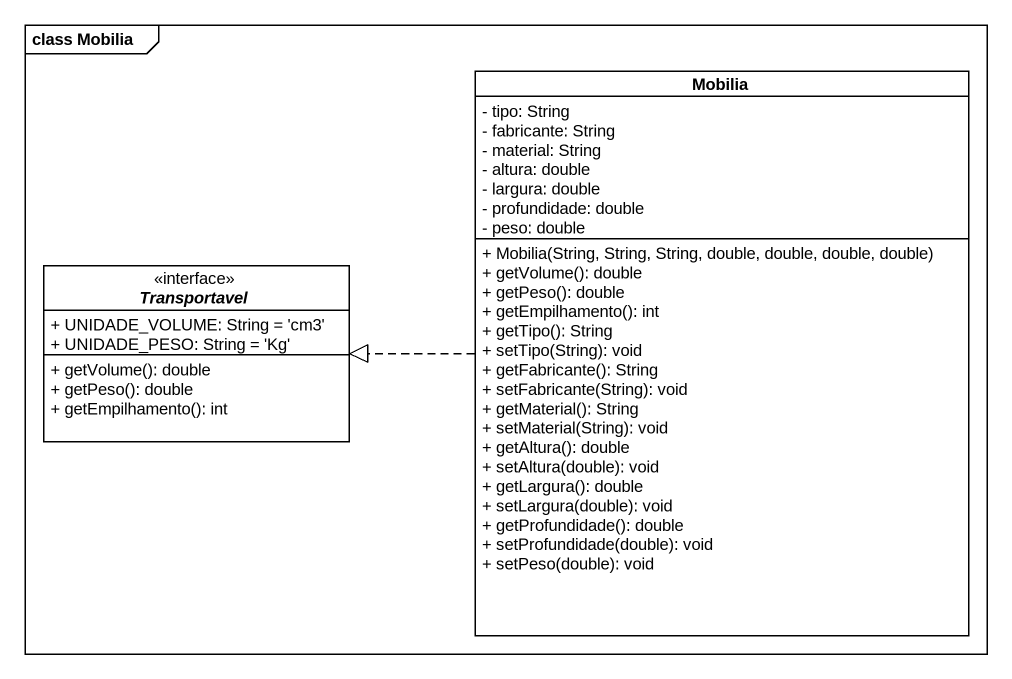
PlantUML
@startuml
mainframe class Mobilia
hide circle
hide empty members
skinparam classAttributeIconSize 0
class Mobilia #FFFFFF {
  - tipo: String
  - fabricante: String
  - material: String
  - altura: double
  - largura: double
  - profundidade: double
  - peso: double
  + Mobilia(String, String, String, double, double, double, double)
  + getVolume(): double
  + getPeso(): double
  + getEmpilhamento(): int
  + getTipo(): String
  + setTipo(String): void
  + getFabricante(): String
  + setFabricante(String): void
  + getMaterial(): String
  + setMaterial(String): void
  + getAltura(): double
  + setAltura(double): void
  + getLargura(): double
  + setLargura(double): void
  + getProfundidade(): double
  + setProfundidade(double): void
  + setPeso(double): void
}
interface Transportavel <<interface>> #FFFFFF {
  + UNIDADE_VOLUME: String = 'cm3'
  + UNIDADE_PESO: String = 'Kg'
  + getVolume(): double
  + getPeso(): double
  + getEmpilhamento(): int
}
Mobilia .left.|> Transportavel
@enduml
